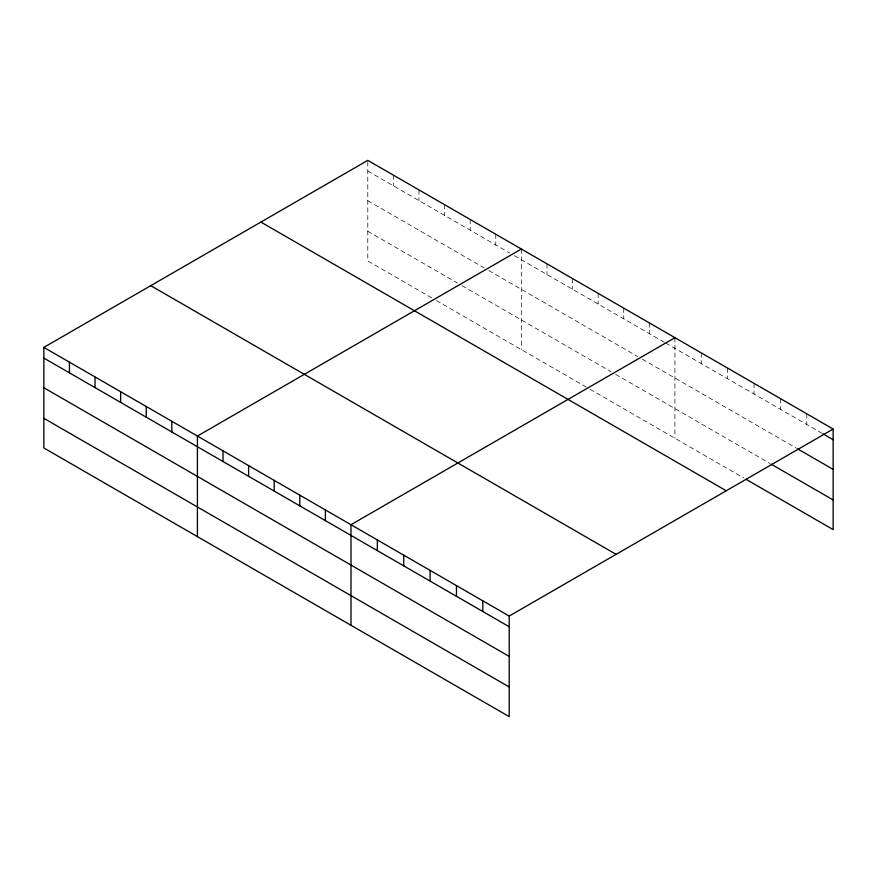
<?xml version="1.0" encoding="UTF-8"?>
<svg xmlns="http://www.w3.org/2000/svg" width="877" height="877" viewBox="0 0 877 877"><rect width="100%" height="100%" fill="white"/><g stroke="black" fill="none" stroke-linecap="round" stroke-linejoin="round"><path stroke-width="0.66" stroke-dasharray="4.38 3.29" d="M431.78 297.884L367.792 260.94L367.792 160.359M367.792 171.059L509.723 253.004M514.382 255.689L664.459 342.337M665.621 343.006L821.683 433.106M367.792 200.712L484.137 267.88M488.785 270.565L637.7 356.544M642.359 359.23L796.459 448.202M367.792 231.276L457.377 282.997M462.026 285.683L610.94 371.662M615.599 374.347L770.094 463.538M436.428 300.57L588.84 388.555M590.002 389.235L743.718 477.976M806.785 413.812L806.785 424.501M780.409 398.586L780.409 409.274M754.045 383.359L754.045 394.047M727.669 368.132L727.669 378.831M701.304 352.916L701.304 363.604M674.928 337.689L674.928 438.259M649.331 322.911L649.331 333.6M623.744 308.134L623.744 318.822M598.147 293.356L598.147 304.045M572.549 278.579L572.549 289.267M546.952 263.802L546.952 274.49M521.366 249.024L521.366 349.605M495.768 234.247L495.768 244.935M470.171 219.469L470.171 230.158M444.573 204.692L444.573 215.38M418.987 189.914L418.987 200.603M393.389 175.137L393.389 185.836"/><path stroke-width="1.32" d="M746.009 479.302L833.15 529.609L833.15 429.039L367.792 160.359L43.85 347.391L43.85 447.961L509.208 716.641L509.208 616.06L43.85 347.391M521.366 249.024L197.413 436.055L197.413 536.625M674.928 337.689L350.986 524.709L350.986 625.29M509.208 616.06L833.15 429.039M822.834 433.764L833.15 439.728M797.61 448.871L833.15 469.392M771.234 464.207L833.15 499.945M260.897 222.078L726.244 490.758M150.756 285.672L616.103 554.341M43.85 358.079L509.208 626.748M43.85 387.744L509.208 656.413M43.85 418.307L509.208 686.976M482.832 600.833L482.832 611.532M456.468 585.617L456.468 596.305M430.092 570.39L430.092 581.078M403.727 555.163L403.727 565.851M377.351 539.936L377.351 550.624M325.389 509.932L325.389 520.631M299.791 495.154L299.791 505.854M274.205 480.388L274.205 491.076M248.608 465.61L248.608 476.299M223.01 450.833L223.01 461.521M171.826 421.278L171.826 431.966M146.229 406.5L146.229 417.189M120.631 391.723L120.631 402.411M95.034 376.946L95.034 387.634M69.447 362.168L69.447 372.857"/></g></svg>
